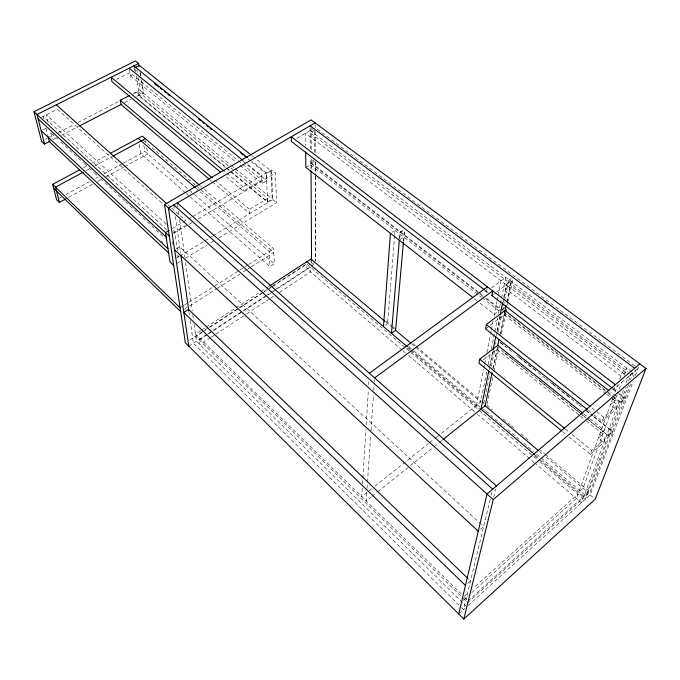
<?xml version="1.0" encoding="UTF-8"?>
<svg xmlns="http://www.w3.org/2000/svg" width="680" height="680" viewBox="0 0 680 680"><rect width="100%" height="100%" fill="white"/><g stroke="black" fill="none" stroke-linecap="round" stroke-linejoin="round"><path stroke-width="0.51" stroke-dasharray="3.4 2.55" d="M362.245 488.223L361.726 496.663L371.628 488.775M362.508 484.007L362.839 478.728M362.907 477.675L365.925 429.148M366.188 424.932L368.356 390.116M368.679 384.846L368.875 381.675M366.758 492.6L366.18 501.015L371.135 497.046M367.047 488.385L367.404 483.123M367.48 482.077L370.736 434.724M371.034 430.508L373.49 394.731M373.779 390.524L374.068 386.317M374.365 382.109L374.51 380.001M394.587 235.535L387.608 323.603L385.126 325.38M394.672 234.481L395.003 230.291L391.96 232.314M399.423 238.484L399.95 232.177L403.75 229.653M399.789 238.774L400.325 232.466L404.115 229.933M403.385 241.766L404.413 230.197M403.844 241L404.685 231.531M487.084 288.651L486.574 291.44L489.115 289.57M476.493 405.322L483.642 369.01M483.846 367.974L484.458 364.863M484.662 363.825L486.089 356.558M486.914 352.41L490.382 334.781M490.586 333.736L491.198 330.625M491.402 329.587L493.042 321.291M494.062 316.106L496.918 301.58M497.123 300.543L497.938 296.395M498.142 295.358L501.007 280.832M486.736 371.866L480.675 401.99L438.506 435.548M488.206 364.591L490.501 353.166M491.342 349.01L497.607 317.849M498.448 313.692L500.327 304.343M500.539 303.305L501.373 299.149M501.585 298.112L505.767 277.338L489.965 288.94M489.43 367.701L492.804 351.126M497.021 330.403L499.97 315.902M503.761 297.253L506.294 284.826M489.438 369.818L490.067 366.707M490.28 365.67L493.246 351.152M496.417 335.597L497.054 332.486M497.267 331.449L500.438 315.894M503.31 301.793L503.94 298.716M504.152 297.695L507.492 281.299L512.218 277.814M495.584 344.335L496 342.278M498.117 331.976L501.704 314.457M502.486 310.641L503.327 306.544M503.54 305.524L504.381 301.427M504.594 300.399L508.368 281.962L512.303 279.055M483.76 403.393L489.897 373.532M491.377 366.316L494.547 350.872M492.949 368.441L497.046 348.729M499.842 335.249L504.585 312.426M506.744 302.056L511.054 281.308L494.402 293.615M493.323 368.526L497.649 347.76M500.675 333.217L505.002 312.451M507.085 302.43L511.998 278.843M501.534 333.701L505.852 313.063M506.065 312.035L506.719 308.941M507.51 305.133L508.156 302.056M508.368 301.036L513.094 278.469M487.067 404.192L492.685 377.375M493.986 371.186L498.958 347.471M490.254 499.256L463.548 609.637L459.773 605.914M491.206 495.337L491.963 492.192M493.688 497.216L495.703 489.022M569.049 436.875L590.333 454.291L591.702 450.483L605.277 438.54L599.777 434.137L604.256 430.219L590.223 419.033M593.895 414.791L602.174 421.345L603.662 417.205L617.712 405.034L611.94 400.554L616.573 396.567L610.7 392.037M614.38 387.362L613.734 389.164L638.069 368.381L635.519 366.477M612.782 398.216L578.841 491.971L583.04 488.197L617.142 395.012M614.95 392.232L617.483 385.245M619.641 379.262L622.174 372.283L626.935 368.245L624.393 375.19M619.318 389.062L621.851 382.126M583.865 496.23L581.434 502.775L536.222 464.262M590.333 454.291L603.857 442.374L605.277 438.54M602.174 421.345L616.165 409.207L617.712 405.034M623.5 389.844L583.967 496.306L541.748 460.564M626.085 382.882L628.303 376.907L633.063 372.844L630.471 379.772M589.126 420.223L608.217 435.463L620.449 402.713L625.039 398.735L619.174 394.221M613.164 396.185L620.704 402.016L626.263 387.132M628.49 381.174L631.082 374.229L635.8 370.2L632.799 378.156M536.724 454.214L585.913 495.788L608.354 435.752L612.79 431.851L591.235 414.732M628.609 384.719L588.158 492.515L544.178 455.473M608.217 435.463L612.654 431.553L625.039 398.735M620.704 402.016L625.303 398.038L630.929 383.12M585.913 495.788L590.062 492.031L612.79 431.851M468.171 605.438L590.087 494.929L633.012 381.726M635.273 375.768L638.656 366.826M459.416 613.369L465.026 608.294M468.214 600.755L588.064 492.43L585.599 499.001L534.565 455.753M467.721 602.76L583.049 498.423L539.317 461.32M463.258 600.363L467.976 596.113M471.903 592.577L576.368 498.457L577.94 494.088L473.688 587.835M464.21 596.36L468.163 592.807M467.619 583.525L470.483 580.958L468.188 578.748M480.573 529.185L483.667 526.498L481.321 524.34M371.96 496.392L376.916 492.422M377.74 491.759L433.092 447.474M433.916 446.811L438.872 442.85M439.696 442.187L442.179 440.206M374.935 486.149L428.604 443.437M429.428 442.773L434.384 438.829M435.208 438.175L437.682 436.203M483.063 360.034L496.918 349.325L579.674 415.539M485.512 328.848L504.092 314.806L605.863 393.652M503.175 308.839L505.469 307.113M502.256 310.131L503.787 308.983M491.852 295.502L493.552 294.245M400.078 239.734L403.886 237.175M210.502 337.637L199.886 344.615L199.248 339.906L207.196 334.713M211.386 337.059L214.931 334.738M215.815 334.152L245.897 314.398M246.78 313.811L269.79 298.707M270.674 298.129L274.21 295.8M279.523 292.315L310.488 271.975L310.462 267.155L276.922 289.102M311.576 264.392L315.63 261.74M188.81 346.197L264.928 296.421M265.812 295.843L310.19 266.824M310.955 266.322L314.5 264.01M208.08 334.135L212.492 331.253M213.375 330.675L242.496 311.618M243.38 311.041L267.214 295.451M268.09 294.874L272.51 291.983M273.385 291.405L276.037 289.68M200.753 330.684L195.449 334.135L461.371 594.065M201.637 330.106L205.173 327.811M206.057 327.233L235.237 308.261M236.121 307.692L259.998 292.171M260.882 291.593L265.302 288.719M266.186 288.142L268.838 286.425M189.796 339.915L203.949 330.701M204.833 330.123L208.369 327.82M209.253 327.25L238.442 308.244M239.326 307.666L263.202 292.12M264.087 291.541L268.506 288.66M269.39 288.091L272.043 286.356M272.926 285.787L306.536 263.899M202.002 332.452L195.781 336.506L461.66 596.827M202.886 331.874L206.44 329.562M210.001 327.241L261.553 293.658M262.446 293.08L266.892 290.181M267.775 289.603L271.328 287.291M272.221 286.714L306.884 264.129L405.688 347.956M190.179 196.928L269.994 266.645L274.286 263.891L273.598 248.701L202.742 187.909M184.246 309.332L188.725 306.493M189.618 305.923L216.478 288.889M217.37 288.32L239.751 274.125M243.338 271.847L246.917 269.577M247.809 269.008L250.495 267.308M251.396 266.738L273.776 252.543L195.942 185.555M180.99 307.258L183.659 305.567M184.552 305.005L188.113 302.753M189.006 302.192L213.936 286.425M214.829 285.863L238.875 270.657M239.759 270.096L244.213 267.282M245.106 266.713L247.775 265.03M248.667 264.46L273.598 248.701M177.302 263.202L180.013 261.545M185.428 258.247L207.085 245.047M210.698 242.845L213.409 241.188M218.824 237.889L276.59 202.682L275.4 173.052L271.515 169.932L191.998 216.945M230.86 171.385L267.639 201.798L272.17 199.053L270.929 170.901L254.379 157.632M176.672 257.899L179.027 256.471M179.928 255.918L204.281 241.153M205.181 240.601L208.785 238.417M209.686 237.864L212.389 236.224M213.291 235.679L272.799 199.571L271.515 169.932M212.525 181.985L249.79 213.537L249.509 209.312L267.682 198.322L235 171.377M176.298 248.821L179.715 246.763L480.539 523.617M314.832 159.443L310.344 162.137L478.15 291.83M311.032 168.64L310.998 163.379L315.486 160.692M305.856 167.416L310.361 164.713L310.318 157.964M240.082 165.41L262.174 183.447L266.832 180.676L266.45 172.924L252.441 161.627M173.018 232.951L185.428 225.581M226.202 176.928L243.338 191.216L261.995 180.141L129.931 72.615L116.713 79.288M173.808 233.393L191.947 222.615M198.296 218.85L275.4 173.052M172.524 228.454L187.425 219.64M188.343 219.104L191.08 217.481M267.639 201.798L266.271 173.663L270.929 170.901M314.772 130.22L310.156 132.915L507.492 281.299M296.769 138.355L314.313 128.137M68.697 197.336L92.888 184.076M97.537 181.526L101.26 179.494M105.91 176.944L123.581 167.255M124.517 166.744L147.772 153.994L146.786 147.857M59.347 198.135L61.2 197.123M65.849 194.582L89.08 181.9M95.582 178.347L98.371 176.826M103.947 173.774L122.536 163.625M123.462 163.115L144.831 151.444L193.579 193.792M86.062 170.655L88.995 169.142M95.319 165.656L112.268 156.57M83.478 167.781L87.218 165.775M91.885 163.26L108.706 154.207M136.179 75.956L139.315 95.693L143.684 93.432L230.435 164.738M52.998 139.672L56.754 137.726M61.447 135.303L78.353 126.548M124.669 102.578L131.095 99.254M136.595 96.407L143.166 93.007L140.964 78.752M133.153 93.602L137.76 91.23L230.095 167.339M45.331 139.332L47.209 138.363M48.144 137.879L53.779 134.98M58.472 132.557L74.417 124.338M78.166 122.4L119.45 101.116M134.462 93.381L140.089 90.474L143.166 93.007M42.764 129.88L45.993 128.231L47.549 129.676M129.208 68.195L130.466 75.913L134.054 74.094M41.42 117.274L57.366 109.225L163.506 204.578M634.669 365.849L315.146 127.644L315.146 124.814M544.408 301.877L546.95 303.773M310.139 130.569L632.944 372.759M508.368 281.962L627.7 371.688M624.469 374.017L305.499 133.272L305.626 145.69M484.976 290.216L488.079 292.604M612.722 388.374L618.596 392.878M619.438 393.524L625.303 398.038M484.338 290.53L487.679 293.106M612.476 389.07L618.341 393.584M478.983 292.476L483.183 295.724M486.54 298.316L499.962 308.695M503.327 311.296L606.458 391M607.291 391.646L612.323 395.53M310.998 163.379L399.95 232.177M400.325 232.466L484.772 297.78M485.605 298.426L501.491 310.709M504.016 312.664L607.044 392.343M607.886 392.989L620.449 402.713M310.361 164.713L481.406 297.228M482.248 297.882L499.018 310.87L494.411 314.339L477.649 301.274M606.696 394.298L611.702 398.174M612.535 398.82L615.034 400.758L610.428 404.736L616.165 409.207M474.3 298.664L476.808 300.62M592.008 408L603.662 417.205M588.106 410.193L593.071 414.137M500.633 342.609L505.614 346.562M518.891 357.102L536.316 370.94M552.083 383.46L569.509 397.298M586.101 410.474L592.739 415.743M593.572 416.406L612.654 431.553M500.038 342.312L508.334 348.891M509.159 349.554L511.649 351.526M516.621 355.478L519.112 357.45M519.937 358.113L523.251 360.749M524.085 361.403L537.344 371.934M538.178 372.598L541.492 375.232M542.325 375.887L544.808 377.859M545.64 378.522L548.956 381.157M549.78 381.811L552.27 383.792M553.095 384.447L570.512 398.276M571.336 398.93L577.975 404.2M578.799 404.855L582.114 407.49M586.262 410.779L590.41 414.077M583.619 413.772L589.39 418.378M505.325 353.32L527.731 371.203M539.342 380.477L558.433 395.717M561.748 398.361L564.238 400.35M569.219 404.328L571.702 406.317M572.534 406.98L581.663 414.264M582.488 414.927L588.302 419.569M496.434 346.383L500.582 349.699M501.415 350.353L503.897 352.342M504.73 353.005L508.045 355.657M508.869 356.311L511.36 358.3M512.185 358.964L533.74 376.176M534.573 376.839L541.203 382.135M542.037 382.798L579.335 412.582M580.167 413.245L585.973 417.877M586.798 418.54L608.354 435.752M580.499 416.194L585.463 420.172M586.296 420.835L602.846 434.078L598.391 437.979L603.857 442.374M251.898 155.635L253.555 156.969M248.089 158.993L250.563 160.99M251.396 161.661L266.271 173.663M247.758 164.347L261.757 175.703L262.174 183.447M242.93 161.279L266.832 180.676M565.361 429.003L571.123 433.704M571.948 434.375L591.702 450.483M130.466 75.913L235.178 161.406M562.496 431.511L565.777 434.197M231.251 165.41L234.524 168.105M235.348 168.776L272.17 199.053M272.799 199.571L276.59 202.682M230.911 168.011L234.183 170.706M139.315 95.693L225.955 167.331M226.772 168.011L230.044 170.714M225.548 167.526L138.431 95.455L137.76 91.23M226.363 168.198L267.886 202.546L267.682 198.322M226.746 173.256L243.015 186.779L243.338 191.216M486.846 405.229L492.533 410.014M503.098 418.897L510.416 425.051M511.233 425.731L513.663 427.779M520.982 433.933L529.924 441.456M538.866 448.97L544.553 453.756M545.369 454.435L590.062 492.031M385.942 320.892L392.411 326.332M393.219 327.012L395.641 329.052M412.955 343.621L415.387 345.67M416.194 346.35L480.904 400.792M481.712 401.472L484.135 403.512M385.713 322.005L391.408 326.8M391.612 326.969L394.009 328.993M411.723 343.91L414.97 346.647M415.786 347.335L480.794 402.084M539.308 451.367L543.371 454.792M590.087 494.929L593.733 497.998M214.769 180.005L249.509 209.312M483.514 409.224L485.12 410.584M485.928 411.273L504.475 426.947M507.696 429.675L518.985 439.212M523.829 443.3L533.502 451.486M408.841 346.647L412.887 350.064M413.695 350.752L479.995 406.819M408.102 347.421L410.533 349.477M411.349 350.166L480.998 409.139M535.27 455.081L538.509 457.827M210.103 179.928L211.718 181.296M407.397 347.981L409.827 350.038M410.635 350.727L479.485 409.071M406.504 348.636L532.84 455.821M533.647 456.51L538.509 460.632M402.203 350.098L306.944 268.949L306.884 264.129M403.01 350.786L405.433 352.852M408.663 355.598L476.485 413.372M477.292 414.06L535.415 463.573M200.328 185.835L201.934 187.221M142.978 139.978L195.135 184.867M196.053 188.317L199.274 191.097M200.073 191.785L269.238 251.455L269.994 266.645M194.378 194.48L274.286 263.891M185.394 192.746L140.701 153.706L139 143.48M186.192 193.443L189.38 196.231M168.368 205.113L170.731 207.23M171.521 207.935L185.725 220.651M166.115 224.077L46.308 114.801L48.288 122.842M173.162 230.511L174.726 231.94L177.438 250.648M166.617 229.661L43.052 116.45L43.8 119.459M51.45 133.272L57.681 139.043M60.8 141.924L83.41 162.817M84.184 163.54L88.085 167.135M88.867 167.858L93.542 172.184M94.325 172.907L97.435 175.788M100.555 178.67L124.72 201.008M125.502 201.722L165.257 238.468M161.245 241.009L162.8 242.454M176.783 255.45L178.339 256.887L178.032 254.813M464.414 597.04L467.449 600.006M462.417 597.567L466.99 602.046M466.735 606.738L196.427 341.216L194.114 324.445M459.017 605.166L193.383 343.204L190.119 320.161M46.061 128.511L47.812 135.549M50.762 132.897L52.241 138.932M143.845 145.307L144.831 151.444M135.022 68.68L135.516 71.799M134.028 67.855L134.495 70.746M145.647 140.701L145.97 142.74M136.893 70.125L137.207 72.156M138.014 77.248L140.089 90.474M140.012 72.65L140.803 77.733M140.471 72.65L140.956 75.769M141.755 80.962L143.684 93.432M172.474 241.774L172.907 244.698M173.774 204.918L174.667 211.208M175.406 216.427L180.608 253.113M188.887 311.474L189.465 315.562M177.48 203.906L177.913 207.052M178.492 211.242L179.069 215.432M179.647 219.631L184.858 257.363M185.581 262.607L192.236 310.82M192.814 315.01L193.392 319.209M311.125 128.367L311.245 150.552M311.296 159.01L311.346 169.575M311.559 261.231L311.576 263.339M310.123 127.73L310.258 149.608M310.955 259.037L310.973 262.149M314.772 131.266L314.815 153.187M315.486 161.738L315.512 175.423M315.512 176.477L315.63 260.686M315.154 131.376L315.188 152.507M315.205 162.01L315.231 174.692M315.231 175.746L315.375 261.315M625.575 371.96L620.832 375.989L505.521 288.635L510.263 285.124L625.575 371.96"/><path stroke-width="1.02" d="M383.469 326.561L390.439 233.325M399.322 240.244L391.459 333.327L395.607 330.344L403.418 242.411M582.785 413.108L497.752 345.321L479.74 359.201L478.983 363.179L561.68 430.848M609.016 390.745L504.993 310.479L486.336 324.547L485.512 328.848L587.282 409.538M491.852 295.502L492.737 290.861L374.654 377.893M488.801 370.804L480.998 409.139L534.454 454.393M493.017 350.089L495.754 336.625M500.183 314.865L502.707 302.438M492.082 372.589L485.188 405.79L443.003 439.543M497.692 345.618L498.984 339.397M504.806 311.389L506.098 305.167M458.737 613.998L487.024 493.994L639.787 363.851M463.811 619.038L493.229 499.57L646 368.458L311.083 119.909L164.509 204.519L185.376 342.796L463.811 619.038L595.187 499.222L646 368.458M369.401 373.243L487.424 286.798M269.722 285.846L310.955 259.037L384.905 321.325M169.15 230.452L165.487 232.611L170.017 261.945L173.697 265.396M315.137 122.927L168.419 208.029L188.81 346.197M79.739 169.796L52.64 184.382L56.559 199.656L59.398 202.436L65.909 198.866M83.283 172.159L55.505 187.161L59.398 202.436M112.914 156.154L145.325 138.652M110.576 153.204L142.35 136.102L199.52 185.147M139.069 66.538L138.593 63.486L135.447 60.962L34 111.716L41.582 141.261L44.54 144.049L50.175 141.134M79.297 126.064L121.567 104.184M209.287 179.239L120.997 104.482L120.258 100.249L129.464 95.506M134.861 67.643L139.349 65.382L251.073 154.972M138.593 63.486L37.026 114.495L44.54 144.049M310.114 125.843L634.644 368.237M615.349 384.676L291.303 136.748L291.423 141.474L484.135 289.57M491.708 295.392L612.051 387.872M472.617 297.356L305.856 167.416L305.694 151.895M486.336 324.547L590.351 406.691M133.722 65.934L247.495 157.641M154.691 83.648L158.822 86.98M160.48 88.315L162.129 89.65M164.611 91.647L166.269 92.981M167.918 94.316L169.566 95.65M198.5 118.983L200.974 120.981M202.631 122.315L204.281 123.649M206.762 125.656L208.411 126.981M210.069 128.316L211.718 129.65M240.652 152.992L243.125 154.989M244.783 156.323L246.432 157.658M129.208 68.195L242.82 160.344M479.74 359.201L564.536 428.332M224.298 171.224L111.189 77.248L111.987 81.668L220.499 172.168M395.471 330.225L410.907 343.23M484.857 405.51L538.492 450.679M120.258 100.249L212.347 177.956M306.858 261.698L407.295 346.732M138.15 138.363L195.254 187.629M177.335 202.861L496.46 485.954M173.774 204.918L492.702 489.158M56.321 104.805L166.787 203.694M164.509 204.519L493.229 499.57M34 111.716L169.269 236.088M38.148 118.923L166.167 237.014M174.59 249.849L478.252 531.199M41.148 130.704L167.977 248.719M168.81 253.113L49.317 141.576L48.067 136.553M467.432 578.017L188.598 309.425L183.829 312.451L465.46 585.446M52.64 184.382L180.098 307.819M53.627 188.241L180.668 311.601M180.906 255.204L188.776 310.726M311.041 170.748L311.55 260.176"/></g></svg>
